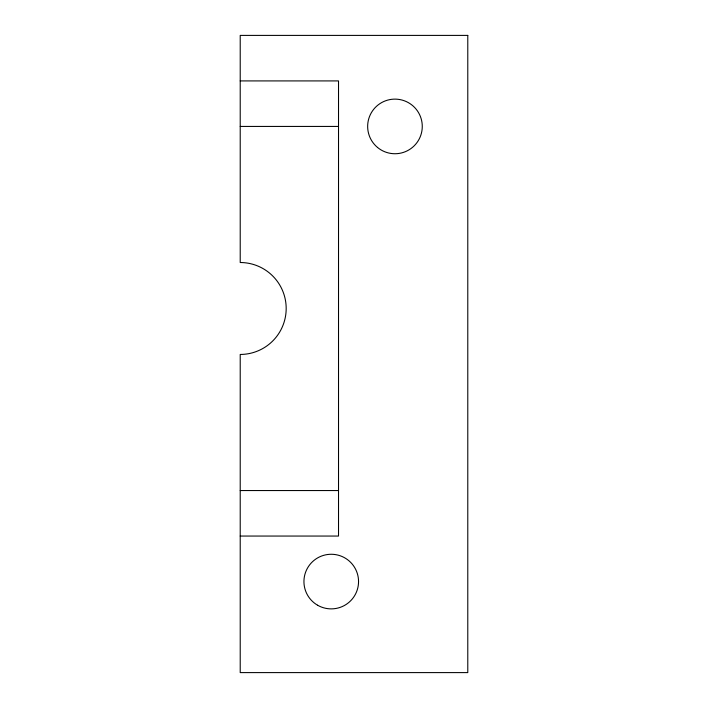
<?xml version="1.0" encoding="UTF-8"?>
<svg xmlns="http://www.w3.org/2000/svg" width="708" height="708" viewBox="0 0 708 708"><rect width="100%" height="100%" fill="white"/><g stroke="black" fill="none" stroke-linecap="round" stroke-linejoin="round"><path stroke-width="1.06" d="M240.216 80.916L338.521 80.916L338.521 536.053L240.216 536.053M240.216 126.431L338.521 126.431M240.216 490.547L338.521 490.547M467.784 35.4L240.216 35.4L240.216 262.518A45.967 45.967 0 0 1 286.182 308.484A45.967 45.967 0 0 1 240.216 354.451L240.216 672.6L467.784 672.6L467.784 35.4M377.506 147.432A27.311 27.311 0 0 0 421.88 131.042A27.311 27.311 0 0 0 385.506 100.81A27.311 27.311 0 0 0 377.506 147.432M317.591 605.225A27.311 27.311 0 0 0 358.549 581.569A27.311 27.311 0 0 0 317.591 557.922A27.311 27.311 0 0 0 317.591 605.225"/></g></svg>
